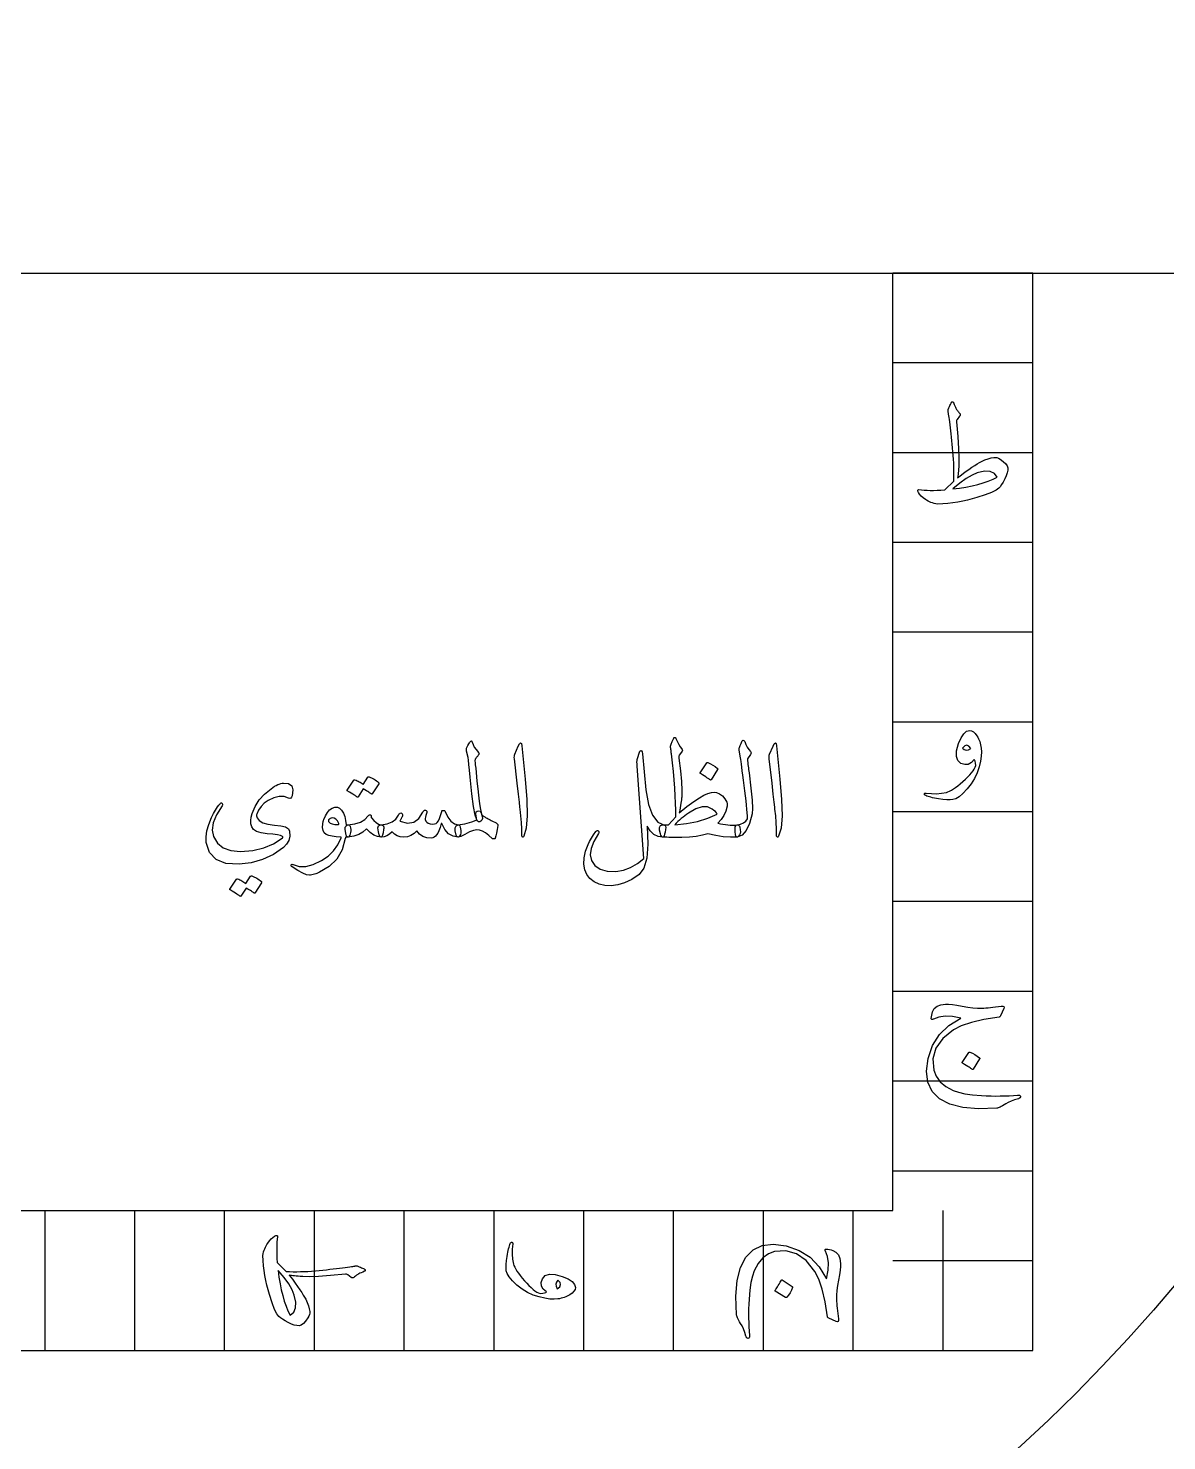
# Model space of a CAD drawing. Header units: millimetres. Extents: x -45 to 45, y -45 to 73.
# Drawn here: x 1.4 to 23.22, y -22.38 to 4.7 of the extents above; entities that cross this region are included whole.
import ezdxf

# ---------------------------------------------------------------- set-up
doc = ezdxf.new("R2010")
doc.units = ezdxf.units.MM
for name, color, linetype in [('CUT_OUTER', 1, 'Continuous'), ('ENGRAVE', 7, 'Continuous'), ('TEXT', 5, 'Continuous')]:
    doc.layers.add(name, color=color, linetype=linetype)

msp = doc.modelspace()

# ---------------------------------------------------------------- linework, layer by layer
at = {"layer": 'CUT_OUTER'}
msp.add_arc((0, -0.0002), 44.9998, 179.74001, 0.25885, dxfattribs=at)
at = {"layer": 'ENGRAVE'}
for points in [[(-30.375, 0), (30.375, 0)], [(-20.655, 0), (-20.655, -20.655), (20.655, -20.655), (20.655, 0)], [(-17.9699, 0), (-17.9699, -17.9699), (17.9699, -17.9699), (17.9699, 0)], [(20.655, 0), (17.9699, 0)], [(20.655, -1.7213), (17.9699, -1.7213)], [(20.655, -3.4425), (17.9699, -3.4425)], [(20.655, -5.1638), (17.9699, -5.1638)], [(20.655, -6.885), (17.9699, -6.885)], [(20.655, -8.6062), (17.9699, -8.6062)], [(20.655, -10.3275), (17.9699, -10.3275)], [(20.655, -12.0488), (17.9699, -12.0488)], [(20.655, -13.77), (17.9699, -13.77)], [(20.655, -15.4913), (17.9699, -15.4913)], [(20.655, -17.2125), (17.9699, -17.2125)], [(1.7213, -20.655), (1.7213, -17.9699)], [(3.4425, -20.655), (3.4425, -17.9699)], [(5.1638, -20.655), (5.1638, -17.9699)], [(6.885, -20.655), (6.885, -17.9699)], [(8.6062, -20.655), (8.6062, -17.9699)], [(10.3275, -20.655), (10.3275, -17.9699)], [(12.0488, -20.655), (12.0488, -17.9699)], [(13.77, -20.655), (13.77, -17.9699)], [(15.4913, -20.655), (15.4913, -17.9699)], [(17.2125, -20.655), (17.2125, -17.9699)], [(18.9337, -20.655), (18.9337, -17.9699)], [(20.655, -18.9337), (17.9699, -18.9337)]]:
    msp.add_lwpolyline(points, dxfattribs=at)
for radius in [44.1, 44.1, 42.9188, 40.725, 40.725, 38.9925, 35.775, 35.775, 33.885, 30.375, 30.375]:
    msp.add_circle((0, 0), radius, dxfattribs=at)
at = {"layer": 'TEXT'}
for points in [[(19.0344, -2.612), (19.0467, -2.5837), (19.0578, -2.5587), (19.0675, -2.537), (19.076, -2.5184), (19.0829, -2.5033), (19.0883, -2.4918), (19.092, -2.4839), (19.0941, -2.4795), (19.0985, -2.4738), (19.1039, -2.4697), (19.1102, -2.4673), (19.1175, -2.4665), (19.1235, -2.4674), (19.1286, -2.4704), (19.1326, -2.4752), (19.1357, -2.4821), (19.1494, -2.5152), (19.1617, -2.5444), (19.1728, -2.5698), (19.1825, -2.5912), (19.1881, -2.6006), (19.1945, -2.6107), (19.2017, -2.6214), (19.2098, -2.6328), (19.2188, -2.6448), (19.2289, -2.6575), (19.2402, -2.6708), (19.2527, -2.6848), (19.2605, -2.6989), (19.2631, -2.7127), (19.2605, -2.7262), (19.2527, -2.7393), (19.2033, -2.8043), (19.1966, -2.8148), (19.1922, -2.8257), (19.1901, -2.8369), (19.1903, -2.8485), (19.2156, -3.1345), (19.2319, -3.3662), (19.239, -3.5437), (19.2371, -3.667), (19.2344, -3.713), (19.2315, -3.755), (19.2285, -3.7929), (19.2254, -3.8268), (19.222, -3.8568), (19.2186, -3.883), (19.2149, -3.9055), (19.2111, -3.9243), (19.2888, -3.8648), (19.3608, -3.8112), (19.4272, -3.7635), (19.4878, -3.7216), (19.5426, -3.6853), (19.5914, -3.6547), (19.6342, -3.6295), (19.671, -3.6098), (19.7365, -3.5806), (19.7977, -3.5579), (19.8547, -3.5416), (19.9075, -3.5319), (19.9354, -3.5311), (19.9647, -3.5364), (19.9952, -3.548), (20.027, -3.5657), (20.09, -3.6103), (20.1362, -3.6534), (20.1654, -3.6948), (20.1777, -3.7346), (20.1769, -3.7789), (20.1667, -3.8288), (20.147, -3.8841), (20.118, -3.945), (20.0855, -4.005), (20.0556, -4.0548), (20.0283, -4.0946), (20.0036, -4.1243), (19.953, -4.1619), (19.8659, -4.2042), (19.7425, -4.2515), (19.5827, -4.3036), (19.4936, -4.3295), (19.403, -4.3524), (19.311, -4.3723), (19.2176, -4.3894), (19.123, -4.4037), (19.0276, -4.4154), (18.9313, -4.4245), (18.8343, -4.431), (18.7988, -4.4238), (18.7651, -4.4154), (18.7332, -4.4056), (18.7031, -4.3946), (18.6744, -4.3822), (18.6469, -4.3686), (18.6205, -4.3537), (18.5952, -4.3374), (18.5509, -4.3049), (18.514, -4.2725), (18.4846, -4.24), (18.4627, -4.2075), (18.4507, -4.1805), (18.4484, -4.162), (18.4559, -4.1519), (18.4731, -4.1503), (18.5217, -4.1561), (18.5741, -4.1604), (18.6302, -4.1632), (18.6901, -4.1646), (18.7537, -4.1645), (18.821, -4.163), (18.892, -4.16), (18.9668, -4.1555), (19.1383, -3.9866), (19.1415, -3.9187), (19.1432, -3.8502), (19.1434, -3.781), (19.1422, -3.7112), (19.1397, -3.6405), (19.136, -3.5689), (19.1313, -3.4963), (19.1253, -3.4227), (19.1187, -3.3499), (19.1117, -3.2795), (19.1044, -3.2115), (19.0967, -3.146), (19.0891, -3.0827), (19.0818, -3.0216), (19.0748, -2.9625), (19.0682, -2.9056), (19.0619, -2.8529), (19.0561, -2.8066), (19.0509, -2.7665), (19.0461, -2.7328), (19.0418, -2.7053), (19.038, -2.6838), (19.0346, -2.6683), (19.0318, -2.6588), (19.03, -2.648), (19.0298, -2.6367), (19.0313, -2.6247), (19.0344, -2.612)], [(19.5905, -3.8281), (19.4899, -3.8698), (19.378, -3.9353), (19.2548, -4.0245), (19.1201, -4.1373), (19.2506, -4.1212), (19.3745, -4.1013), (19.4916, -4.0776), (19.6022, -4.0503), (19.7059, -4.0195), (19.8026, -3.9856), (19.8923, -3.9487), (19.9751, -3.9087), (19.9189, -3.8393), (19.836, -3.8028), (19.7266, -3.799), (19.5905, -3.8281)], [(14.4254, -10.7485), (14.3211, -10.777), (14.2032, -10.7978), (14.0717, -10.8108), (13.9265, -10.816), (13.8536, -10.817), (13.7884, -10.8173), (13.7308, -10.817), (13.6809, -10.816), (13.6386, -10.8147), (13.6039, -10.8134), (13.5769, -10.8121), (13.5575, -10.8108), (13.5472, -10.8051), (13.5373, -10.7933), (13.5278, -10.7753), (13.5185, -10.7511), (13.5005, -10.6778), (13.501, -10.6244), (13.52, -10.5908), (13.5575, -10.577), (13.6692, -10.5744), (13.8121, -10.421), (13.812, -10.2931), (13.8089, -10.1586), (13.8029, -10.0176), (13.7939, -9.8702), (13.7821, -9.7164), (13.7673, -9.5564), (13.7496, -9.3902), (13.729, -9.2179), (13.7265, -9.1932), (13.7241, -9.1712), (13.7219, -9.1517), (13.7199, -9.1348), (13.7179, -9.1205), (13.7157, -9.1088), (13.7133, -9.0997), (13.7108, -9.0932), (13.7108, -9.0685), (13.7212, -9.0308), (13.742, -8.9802), (13.7732, -8.9165), (13.7774, -8.9097), (13.7822, -8.9048), (13.7878, -8.9019), (13.7939, -8.9009), (13.8001, -8.902), (13.8056, -8.9055), (13.8105, -8.9111), (13.8147, -8.9191), (13.842, -8.9839), (13.8693, -9.038), (13.8966, -9.0813), (13.9239, -9.114), (13.9356, -9.1289), (13.9395, -9.1452), (13.9356, -9.1627), (13.9239, -9.1815), (13.8797, -9.2387), (13.8743, -9.2481), (13.8712, -9.2608), (13.8704, -9.2767), (13.8719, -9.2959), (13.9006, -9.5414), (13.9193, -9.748), (13.9279, -9.9156), (13.9265, -10.0443), (13.9245, -10.0672), (13.9213, -10.0946), (13.9167, -10.1264), (13.9109, -10.1625), (13.9039, -10.2029), (13.8959, -10.2473), (13.887, -10.2957), (13.8771, -10.3483), (14.0267, -10.2266), (14.1558, -10.1294), (14.2644, -10.0564), (14.3526, -10.0079), (14.4291, -9.9765), (14.4949, -9.9579), (14.55, -9.9518), (14.5943, -9.9585), (14.6523, -9.9827), (14.7041, -10.0215), (14.7497, -10.075), (14.7892, -10.143), (14.7944, -10.1565), (14.797, -10.1735), (14.797, -10.1942), (14.7944, -10.2184), (14.7697, -10.3137), (14.732, -10.3996), (14.6813, -10.4761), (14.6177, -10.5432), (14.6667, -10.5551), (14.7151, -10.5649), (14.7629, -10.5727), (14.81, -10.5783), (14.8564, -10.5816), (14.9022, -10.5825), (14.9474, -10.5809), (14.9919, -10.577), (15.0084, -10.5779), (15.0217, -10.5861), (15.0318, -10.6013), (15.0386, -10.6237), (15.0472, -10.6707), (15.0497, -10.7101), (15.0459, -10.7421), (15.036, -10.7667), (15.0226, -10.786), (15.0107, -10.7998), (15.0005, -10.8081), (14.9919, -10.8108), (14.861, -10.8147), (14.7229, -10.8056), (14.5777, -10.7835), (14.4254, -10.7485)], [(19.2319, -9.0178), (19.2793, -8.9077), (19.3306, -8.8294), (19.3858, -8.783), (19.445, -8.7684), (19.482, -8.7749), (19.5177, -8.7944), (19.5521, -8.8268), (19.5853, -8.8723), (19.6012, -8.8986), (19.6152, -8.9256), (19.6272, -8.9532), (19.6372, -8.9815), (19.6458, -9.0105), (19.6535, -9.0406), (19.6601, -9.0716), (19.6658, -9.1036), (19.6712, -9.1749), (19.6665, -9.2589), (19.6517, -9.3555), (19.6268, -9.4648), (19.5901, -9.578), (19.5398, -9.6863), (19.4758, -9.7898), (19.3982, -9.8883), (19.3168, -9.9743), (19.2442, -10.0371), (19.1804, -10.0769), (19.1253, -10.0936), (19.0691, -10.0966), (19.0045, -10.0949), (18.9314, -10.0888), (18.8499, -10.078), (18.8086, -10.0713), (18.7703, -10.0641), (18.7351, -10.0564), (18.7031, -10.0482), (18.6739, -10.0398), (18.6475, -10.0316), (18.6239, -10.0236), (18.603, -10.0157), (18.5907, -10.0089), (18.5822, -10.0014), (18.5777, -9.9933), (18.577, -9.9845), (18.5811, -9.9757), (18.5881, -9.9702), (18.598, -9.9679), (18.6108, -9.9689), (18.711, -9.9786), (18.809, -9.9793), (18.9046, -9.9709), (18.998, -9.9533), (19.0268, -9.9444), (19.0587, -9.9306), (19.0937, -9.9119), (19.1318, -9.8883), (19.173, -9.8599), (19.2173, -9.8266), (19.2646, -9.7885), (19.315, -9.7454), (19.3644, -9.7009), (19.4086, -9.6584), (19.4475, -9.6178), (19.4813, -9.5791), (19.5098, -9.5423), (19.5327, -9.507), (19.55, -9.4734), (19.5619, -9.4414), (19.5551, -9.393), (19.5476, -9.3569), (19.5395, -9.3332), (19.5307, -9.3219), (19.4779, -9.3841), (19.4183, -9.4174), (19.3519, -9.4217), (19.2786, -9.3972), (19.2182, -9.3443), (19.1903, -9.2634), (19.1948, -9.1546), (19.2319, -9.0178)], [(9.9845, -9.5739), (10.0009, -9.7376), (10.0163, -9.8832), (10.0308, -10.0105), (10.0443, -10.1196), (10.0568, -10.2104), (10.0683, -10.2827), (10.0789, -10.3364), (10.0884, -10.3717), (10.1024, -10.4171), (10.1053, -10.4548), (10.0972, -10.4847), (10.078, -10.5068), (10.0545, -10.519), (10.0332, -10.5191), (10.0142, -10.5073), (9.9975, -10.4834), (9.9681, -10.3923), (9.9371, -10.2255), (9.9044, -9.983), (9.8702, -9.6649), (9.858, -9.528), (9.8474, -9.4187), (9.8385, -9.337), (9.8312, -9.2829), (9.8026, -9.1634), (9.7989, -9.1422), (9.798, -9.1231), (9.8002, -9.1059), (9.8052, -9.0906), (9.8274, -9.0532), (9.8448, -9.0243), (9.8573, -9.0039), (9.865, -8.9919), (9.8806, -8.9742), (9.8935, -8.9678), (9.9039, -8.9729), (9.9117, -8.9893), (9.9259, -9.0357), (9.9501, -9.0841), (9.9843, -9.1344), (10.0287, -9.1867), (10.0368, -9.1971), (10.0404, -9.2075), (10.0394, -9.2179), (10.0339, -9.2283), (10.025, -9.2409), (10.0167, -9.2527), (10.0088, -9.2636), (10.0014, -9.2738), (9.9945, -9.2831), (9.9881, -9.2917), (9.9821, -9.2994), (9.9767, -9.3063), (9.9689, -9.318), (9.9637, -9.3297), (9.9611, -9.3414), (9.9611, -9.3531), (9.9645, -9.3785), (9.9696, -9.4239), (9.9762, -9.489), (9.9845, -9.5739)], [(10.7926, -9.0698), (10.8175, -9.0217), (10.8375, -9.0048), (10.8526, -9.0191), (10.8628, -9.0646), (10.9226, -9.7013), (10.9581, -10.092), (10.9661, -10.4042), (10.9464, -10.6377), (10.8992, -10.7926), (10.8906, -10.8053), (10.8829, -10.8121), (10.8763, -10.8131), (10.8706, -10.8082), (10.866, -10.8006), (10.8628, -10.7907), (10.8608, -10.7785), (10.8602, -10.7641), (10.8602, -10.6515), (10.855, -10.5321), (10.8446, -10.4059), (10.829, -10.2729), (10.8256, -10.2382), (10.8154, -10.1443), (10.7983, -9.9913), (10.7744, -9.7792), (10.7173, -9.3089), (10.716, -9.2839), (10.7173, -9.2608), (10.7212, -9.2397), (10.7277, -9.2205)], [(13.2405, -9.9065), (13.2867, -10.1859), (13.3632, -10.3925), (13.4699, -10.5263), (13.6068, -10.5874), (13.6156, -10.6003), (13.6185, -10.6263), (13.6156, -10.6653), (13.6068, -10.7173), (13.5981, -10.7582), (13.5874, -10.7874), (13.5747, -10.805), (13.5601, -10.8108), (13.4714, -10.7978), (13.3925, -10.7589), (13.3233, -10.6939), (13.2638, -10.6029), (13.2776, -10.9472), (13.2567, -11.2162), (13.201, -11.4098), (13.1105, -11.528), (12.967, -11.6214), (12.8299, -11.6885), (12.6993, -11.7292), (12.5752, -11.7437), (12.4513, -11.737), (12.342, -11.7119), (12.2473, -11.6682), (12.1673, -11.606), (12.1057, -11.5277), (12.0666, -11.4358), (12.0498, -11.3302), (12.0555, -11.211), (12.067, -11.1473), (12.0831, -11.0837), (12.104, -11.02), (12.1296, -10.9563), (12.16, -10.8927), (12.1955, -10.829), (12.236, -10.7654), (12.2816, -10.7017), (12.2884, -10.6949), (12.2959, -10.69), (12.304, -10.6871), (12.3128, -10.6861), (12.3201, -10.6871), (12.3264, -10.69), (12.3318, -10.6949), (12.3362, -10.7017), (12.3386, -10.71), (12.3381, -10.7192), (12.3347, -10.7295), (12.3284, -10.7407), (12.2392, -10.8948), (12.1874, -11.0324), (12.1729, -11.1533), (12.1958, -11.2578), (12.2629, -11.3586), (12.3628, -11.4273), (12.4955, -11.4639), (12.661, -11.4683), (12.8075, -11.4449), (12.9455, -11.3955), (13.0751, -11.3201), (13.1963, -11.2188), (13.0716, -9.4518), (13.0688, -9.4096), (13.0683, -9.3738), (13.0701, -9.3446), (13.0741, -9.3219), (13.1235, -9.166), (13.1424, -9.1526), (13.1573, -9.1569), (13.1683, -9.1786), (13.1755, -9.2179)], [(15.0308, -9.0958), (15.0484, -9.0534), (15.062, -9.0198), (15.0718, -8.9949), (15.0776, -8.9789), (15.0822, -8.9686), (15.088, -8.9613), (15.0952, -8.9569), (15.1036, -8.9555), (15.1132, -8.9571), (15.1211, -8.962), (15.1275, -8.9701), (15.1322, -8.9815), (15.1538, -9.0372), (15.1796, -9.0874), (15.2097, -9.132), (15.2439, -9.1712), (15.2535, -9.1837), (15.2563, -9.1978), (15.2522, -9.2135), (15.2413, -9.2309), (15.1842, -9.3115), (15.1881, -9.3475), (15.192, -9.3829), (15.1959, -9.4177), (15.1997, -9.4518), (15.2036, -9.4853), (15.2075, -9.5181), (15.2114, -9.5502), (15.2153, -9.5817), (15.2512, -9.8734), (15.2732, -10.1014), (15.2811, -10.2658), (15.2751, -10.3665), (15.2261, -10.5492), (15.1621, -10.6841), (15.0831, -10.7714), (14.9893, -10.8108), (14.9867, -10.8108), (14.9841, -10.8108), (14.9815, -10.8108), (14.9789, -10.8108), (14.9634, -10.7962), (14.9535, -10.7628), (14.9492, -10.7105), (14.9503, -10.6393), (14.9527, -10.613), (14.96, -10.5938), (14.9722, -10.5818), (14.9893, -10.577), (15.0552, -10.5638), (15.1101, -10.5399), (15.1539, -10.5053), (15.1868, -10.46), (15.1846, -10.4056), (15.1806, -10.3437), (15.1748, -10.2744), (15.1673, -10.1976), (15.1581, -10.1136), (15.1475, -10.0228), (15.1354, -9.9252), (15.1218, -9.8208), (15.1093, -9.7181), (15.0978, -9.6259), (15.0872, -9.544), (15.0776, -9.4726), (15.0693, -9.4115), (15.0627, -9.3608), (15.0576, -9.3206), (15.0542, -9.2907), (15.0282, -9.1426), (15.0274, -9.128), (15.0276, -9.1153), (15.0287, -9.1046), (15.0308, -9.0958)], [(15.6753, -9.0698), (15.7001, -9.0217), (15.7201, -9.0048), (15.7352, -9.0191), (15.7454, -9.0646), (15.8052, -9.7013), (15.8408, -10.092), (15.8487, -10.4042), (15.8291, -10.6377), (15.7818, -10.7926), (15.7732, -10.8053), (15.7656, -10.8121), (15.7589, -10.8131), (15.7532, -10.8082), (15.7487, -10.8006), (15.7454, -10.7907), (15.7435, -10.7785), (15.7428, -10.7641), (15.7428, -10.6515), (15.7376, -10.5321), (15.7273, -10.4059), (15.7117, -10.2729), (15.7082, -10.2382), (15.698, -10.1443), (15.681, -9.9913), (15.6571, -9.7792), (15.5999, -9.3089), (15.5986, -9.2839), (15.5999, -9.2608), (15.6038, -9.2397), (15.6103, -9.2205)], [(19.4683, -9.114), (19.43, -9.0675), (19.3904, -9.0503), (19.3495, -9.0623), (19.3072, -9.1036), (19.3417, -9.1315), (19.38, -9.1426), (19.4222, -9.1367), (19.4683, -9.114)], [(14.4046, -9.3894), (14.4078, -9.3862), (14.4124, -9.3842), (14.4182, -9.3836), (14.4254, -9.3842), (14.4759, -9.4047), (14.5235, -9.4297), (14.5681, -9.4593), (14.6099, -9.4934), (14.6139, -9.4986), (14.6157, -9.5038), (14.6152, -9.509), (14.6125, -9.5142), (14.4903, -9.7116), (14.4858, -9.7164), (14.48, -9.7175), (14.4728, -9.7151), (14.4644, -9.709), (14.4571, -9.7039), (14.4455, -9.6961), (14.4298, -9.6857), (14.4098, -9.6727), (14.3853, -9.6571), (14.3559, -9.6389), (14.3216, -9.6181), (14.2825, -9.5947), (14.2773, -9.5908), (14.2747, -9.5869), (14.2747, -9.583), (14.2773, -9.5791)], [(7.9109, -9.6623), (7.9141, -9.659), (7.9187, -9.6571), (7.9245, -9.6564), (7.9317, -9.6571), (7.9572, -9.6667), (7.982, -9.6772), (8.006, -9.6887), (8.0291, -9.7013), (8.0516, -9.7149), (8.0736, -9.7298), (8.0951, -9.7461), (8.1161, -9.7636), (8.1202, -9.769), (8.122, -9.7747), (8.1215, -9.7807), (8.1187, -9.787), (7.994, -9.9845), (7.9906, -9.9871), (7.9856, -9.9871), (7.9789, -9.9845), (7.9706, -9.9793), (7.9649, -9.9745), (7.9557, -9.9679), (7.9429, -9.9596), (7.9265, -9.9494), (7.9063, -9.9373), (7.8823, -9.9231), (7.8543, -9.9068), (7.8225, -9.8883), (7.7238, -10.0417), (7.7192, -10.0464), (7.7134, -10.0475), (7.7062, -10.0451), (7.6978, -10.0391), (7.6905, -10.0339), (7.6789, -10.0261), (7.6632, -10.0157), (7.6432, -10.0027), (7.6187, -9.9871), (7.5893, -9.9689), (7.555, -9.9481), (7.5159, -9.9247), (7.5118, -9.9208), (7.51, -9.9169), (7.5105, -9.913), (7.5133, -9.9091), (7.6406, -9.7194), (7.6439, -9.7162), (7.6484, -9.7142), (7.6543, -9.7136), (7.6614, -9.7142), (7.6832, -9.7213), (7.7043, -9.7295), (7.7247, -9.7389), (7.7446, -9.7493), (7.7637, -9.7608), (7.7822, -9.773), (7.8001, -9.7861), (7.8173, -9.8)], [(6.3907, -10.0624), (6.3066, -10.0344), (6.2127, -10.0332), (6.1091, -10.059), (5.9957, -10.1118), (5.9238, -10.1622), (5.8639, -10.2223), (5.816, -10.2921), (5.7801, -10.3717), (5.7765, -10.3876), (5.7762, -10.4042), (5.7791, -10.4214), (5.7853, -10.4392), (5.8265, -10.4948), (5.8957, -10.5367), (5.9928, -10.5649), (6.1179, -10.5796), (6.2413, -10.5927), (6.331, -10.6166), (6.3868, -10.6512), (6.4089, -10.6965), (6.4113, -10.7913), (6.3927, -10.8758), (6.3529, -10.9498), (6.292, -11.0135), (6.0986, -11.1456), (5.8925, -11.2428), (5.6737, -11.3054), (5.4423, -11.3331), (5.1896, -11.3156), (5.0005, -11.2396), (4.8751, -11.1051), (4.8134, -10.9122), (4.8098, -10.8063), (4.8251, -10.6913), (4.8592, -10.5672), (4.9122, -10.434), (4.9306, -10.397), (4.9495, -10.3613), (4.9689, -10.3269), (4.9888, -10.2937), (5.0094, -10.2617), (5.0307, -10.2307), (5.0529, -10.2007), (5.0759, -10.1716), (5.0882, -10.1596), (5.0993, -10.1547), (5.109, -10.157), (5.1174, -10.1664), (5.1222, -10.1781), (5.1233, -10.1898), (5.1209, -10.2015), (5.1148, -10.2132), (5.008, -10.3853), (4.9446, -10.5406), (4.9248, -10.679), (4.9485, -10.8004), (5.0249, -10.9284), (5.1369, -11.0187), (5.2847, -11.0713), (5.4682, -11.0863), (5.7034, -11.0676), (5.9152, -11.0194), (6.1036, -10.9416), (6.2686, -10.8342), (6.2785, -10.8251), (6.2822, -10.816), (6.2798, -10.8069), (6.2712, -10.7978), (6.2363, -10.7809), (6.1757, -10.7667), (6.0895, -10.755), (5.9776, -10.7459), (5.8637, -10.7319), (5.7768, -10.7056), (5.7169, -10.6669), (5.6839, -10.6159), (5.6687, -10.556), (5.6644, -10.4932), (5.6713, -10.4274), (5.6891, -10.3587), (5.7471, -10.2237), (5.8275, -10.0995), (5.9303, -9.986), (6.0555, -9.8832), (6.0888, -9.8588), (6.1211, -9.8377), (6.1525, -9.8198), (6.1828, -9.8052), (6.2121, -9.7937), (6.24, -9.7851), (6.2666, -9.7794), (6.292, -9.7766), (6.391, -9.7859), (6.4518, -9.8292), (6.4742, -9.9067), (6.4583, -10.0183), (6.4463, -10.0483), (6.431, -10.0657), (6.4125, -10.0704), (6.3907, -10.0624)], [(7.4769, -10.8394), (7.416, -11.0533), (7.3139, -11.2324), (7.1704, -11.3768), (6.9858, -11.4864), (6.96, -11.4976), (6.9345, -11.5076), (6.9093, -11.5164), (6.8844, -11.5241), (6.8601, -11.5305), (6.8364, -11.5355), (6.8133, -11.539), (6.7909, -11.541), (6.735, -11.5331), (6.661, -11.504), (6.5687, -11.4538), (6.4583, -11.3825), (6.4464, -11.3723), (6.4394, -11.3624), (6.4373, -11.3528), (6.4401, -11.3435), (6.4463, -11.3364), (6.4544, -11.3331), (6.4645, -11.3338), (6.4765, -11.3383), (6.5913, -11.3755), (6.7201, -11.3754), (6.8628, -11.3378), (7.0196, -11.263), (7.1475, -11.1761), (7.2534, -11.0739), (7.3372, -10.9565), (7.399, -10.8238), (7.3985, -10.8191), (7.397, -10.8154), (7.3946, -10.8126), (7.3912, -10.8108), (7.3017, -10.8056), (7.2255, -10.7952), (7.1627, -10.7796), (7.1131, -10.7589), (7.0748, -10.7267), (7.0508, -10.6822), (7.041, -10.6254), (7.0456, -10.5562), (7.047, -10.547), (7.0488, -10.5377), (7.0509, -10.5282), (7.0533, -10.5185), (7.0561, -10.5085), (7.0592, -10.498), (7.0626, -10.4871), (7.0663, -10.4756), (7.0969, -10.4014), (7.1339, -10.3398), (7.1774, -10.291), (7.2275, -10.2547), (7.2786, -10.2349), (7.3255, -10.2353), (7.3683, -10.2557), (7.4067, -10.2963), (7.4404, -10.3528), (7.4659, -10.4184), (7.4832, -10.4932), (7.4925, -10.577), (7.4976, -10.5769), (7.5026, -10.5766), (7.5074, -10.5762), (7.512, -10.5757), (7.5166, -10.5751), (7.5214, -10.5747), (7.5264, -10.5744), (7.5315, -10.5744), (7.549, -10.5781), (7.5627, -10.5893), (7.5724, -10.608), (7.5783, -10.6341), (7.5807, -10.6629), (7.5802, -10.6919), (7.5768, -10.7213), (7.5705, -10.7511), (7.5622, -10.7772), (7.5529, -10.7959), (7.5427, -10.8071), (7.5315, -10.8108), (7.4821, -10.8108), (7.4818, -10.8155), (7.4808, -10.8219), (7.4792, -10.8298), (7.4769, -10.8394)], [(14.5111, -10.2729), (14.4213, -10.232), (14.3156, -10.2314), (14.194, -10.271), (14.0564, -10.3509), (14.0204, -10.3761), (13.9853, -10.4022), (13.9509, -10.4293), (13.9174, -10.4574), (13.8846, -10.4862), (13.8527, -10.5152), (13.8216, -10.5446), (13.7913, -10.5744), (14.0168, -10.5519), (14.2279, -10.5107), (14.4247, -10.4506), (14.6073, -10.3717), (14.5915, -10.348), (14.5703, -10.3236), (14.5435, -10.2986), (14.5111, -10.2729)], [(7.3522, -10.5484), (7.3249, -10.5008), (7.295, -10.4672), (7.2625, -10.4475), (7.2275, -10.4418), (7.2065, -10.4474), (7.1878, -10.4561), (7.1714, -10.4681), (7.1573, -10.4834), (7.1527, -10.4915), (7.1521, -10.5003), (7.1553, -10.5097), (7.1625, -10.5198), (7.1893, -10.5433), (7.2281, -10.5594), (7.2789, -10.568), (7.3418, -10.5692), (7.3483, -10.5679), (7.3522, -10.564), (7.3535, -10.5575), (7.3522, -10.5484)], [(8.1629, -10.577), (8.1835, -10.5836), (8.1987, -10.5906), (8.2082, -10.5979), (8.2123, -10.6055), (8.2142, -10.6172), (8.2149, -10.6315), (8.2142, -10.6484), (8.2123, -10.6679), (8.2024, -10.7304), (8.1909, -10.7751), (8.1777, -10.8019), (8.1629, -10.8108), (8.0928, -10.8009), (8.0226, -10.7712), (7.9524, -10.7217), (7.8823, -10.6523), (7.8154, -10.7158), (7.7342, -10.7634), (7.6387, -10.7951), (7.5289, -10.8108), (7.517, -10.8084), (7.5074, -10.8011), (7.5001, -10.7889), (7.4951, -10.7718), (7.4743, -10.6627), (7.472, -10.6505), (7.473, -10.6374), (7.4772, -10.6232), (7.4847, -10.6081), (7.4933, -10.5964), (7.5035, -10.5874), (7.5154, -10.5809), (7.5289, -10.577), (7.6601, -10.5575), (7.7679, -10.5224), (7.8524, -10.4717), (7.9135, -10.4055), (7.9206, -10.3964), (7.9291, -10.3899), (7.9388, -10.386), (7.9498, -10.3847), (7.9601, -10.3861), (7.9674, -10.3905), (7.9718, -10.3978), (7.9732, -10.4081), (7.9736, -10.4178), (7.9745, -10.4262), (7.9762, -10.4334), (7.9784, -10.4392), (8.0221, -10.4917), (8.0674, -10.5321), (8.1144, -10.5606), (8.1629, -10.577)], [(8.4955, -10.3899), (8.5037, -10.3757), (8.5124, -10.3645), (8.5218, -10.3562), (8.5319, -10.3509), (8.542, -10.3488), (8.5514, -10.3502), (8.5602, -10.3553), (8.5683, -10.3639), (8.574, -10.3754), (8.5754, -10.3892), (8.5727, -10.4053), (8.5657, -10.4236), (8.5606, -10.4329), (8.5556, -10.4425), (8.5508, -10.4524), (8.5462, -10.4626), (8.5414, -10.473), (8.5361, -10.4834), (8.5304, -10.4938), (8.5241, -10.5042), (8.6695, -10.5414), (8.7911, -10.5256), (8.889, -10.4569), (8.9633, -10.3353), (8.9712, -10.3212), (8.9795, -10.31), (8.9881, -10.3017), (8.9971, -10.2963), (9.0071, -10.294), (9.0165, -10.295), (9.0253, -10.2992), (9.0334, -10.3067), (9.0394, -10.3168), (9.0419, -10.3288), (9.0407, -10.3428), (9.036, -10.3587), (9.0227, -10.3972), (9.0139, -10.4295), (9.0097, -10.4556), (9.01, -10.4756), (9.019, -10.504), (9.038, -10.5269), (9.067, -10.5443), (9.1062, -10.5562), (9.1487, -10.5614), (9.1854, -10.5588), (9.2163, -10.5484), (9.2413, -10.5302), (9.2631, -10.5005), (9.2842, -10.4555), (9.3047, -10.3952), (9.3245, -10.3197), (9.3274, -10.3106), (9.3336, -10.3041), (9.343, -10.3002), (9.3556, -10.2989), (9.3686, -10.3002), (9.379, -10.3041), (9.3868, -10.3106), (9.392, -10.3197), (9.4427, -10.4264), (9.5012, -10.5048), (9.5674, -10.555), (9.6415, -10.577), (9.6569, -10.5835), (9.6694, -10.5977), (9.679, -10.6198), (9.6857, -10.6497), (9.6904, -10.682), (9.6915, -10.7114), (9.6891, -10.7379), (9.6831, -10.7615), (9.6746, -10.7831), (9.6649, -10.7985), (9.6538, -10.8077), (9.6415, -10.8108), (9.5421, -10.7947), (9.457, -10.7465), (9.3862, -10.6661), (9.3297, -10.5536), (9.3269, -10.5477), (9.3238, -10.5458), (9.3204, -10.5477), (9.3167, -10.5536), (9.2926, -10.6275), (9.2699, -10.688), (9.2485, -10.7353), (9.2283, -10.7693), (9.2064, -10.7934), (9.1822, -10.8115), (9.1557, -10.8233), (9.127, -10.829), (9.0404, -10.8233), (8.9652, -10.7985), (8.9014, -10.7545), (8.8489, -10.6913), (8.7953, -10.7436), (8.7359, -10.7809), (8.6706, -10.8034), (8.5995, -10.8108), (8.5311, -10.8045), (8.4715, -10.7855), (8.4207, -10.7538), (8.3786, -10.7095), (8.3271, -10.7538), (8.274, -10.7855), (8.2193, -10.8045), (8.1629, -10.8108), (8.1407, -10.7999), (8.1233, -10.7673), (8.1108, -10.7129), (8.1032, -10.6367), (8.1059, -10.6135), (8.1168, -10.5958), (8.1358, -10.5836), (8.1629, -10.577), (8.2802, -10.5584), (8.3747, -10.5211), (8.4465, -10.4649), (8.4955, -10.3899)], [(10.0053, -10.3119), (10.0358, -10.3093), (10.0599, -10.3171), (10.0774, -10.3353), (10.0884, -10.3639), (10.0935, -10.378), (10.1034, -10.3918), (10.1182, -10.4053), (10.1378, -10.4184), (10.1502, -10.4254), (10.1638, -10.4331), (10.1787, -10.4416), (10.195, -10.4509), (10.2125, -10.4608), (10.2314, -10.4707), (10.2515, -10.4809), (10.2729, -10.4912), (10.3129, -10.5105), (10.3444, -10.5269), (10.3675, -10.5404), (10.3821, -10.551), (10.392, -10.5602), (10.3983, -10.5698), (10.4011, -10.5797), (10.4003, -10.59), (10.3894, -10.6676), (10.3775, -10.7342), (10.3647, -10.7897), (10.3509, -10.8342), (10.3473, -10.8399), (10.3418, -10.844), (10.3343, -10.8464), (10.3249, -10.8472), (10.313, -10.8467), (10.3035, -10.8453), (10.2962, -10.8428), (10.2911, -10.8394), (10.2255, -10.7785), (10.1638, -10.7309), (10.106, -10.6967), (10.0521, -10.6757), (9.9975, -10.6712), (9.9325, -10.6835), (9.8572, -10.7127), (9.7714, -10.7589), (9.73, -10.7816), (9.6941, -10.7978), (9.6637, -10.8076), (9.6389, -10.8108), (9.6269, -10.8087), (9.6168, -10.8024), (9.6087, -10.7918), (9.6025, -10.777), (9.5814, -10.6924), (9.5804, -10.6309), (9.5996, -10.5924), (9.6389, -10.577), (9.681, -10.5721), (9.724, -10.5653), (9.768, -10.5565), (9.813, -10.5458), (9.8588, -10.5329), (9.9052, -10.5178), (9.9523, -10.5005), (10.0001, -10.4808), (9.9848, -10.4108), (9.9806, -10.3593), (9.9874, -10.3264), (10.0053, -10.3119)], [(5.6631, -11.5618), (5.6664, -11.5586), (5.6709, -11.5566), (5.6768, -11.556), (5.6839, -11.5566), (5.7095, -11.5662), (5.7343, -11.5767), (5.7582, -11.5883), (5.7814, -11.6008), (5.8039, -11.6144), (5.8259, -11.6294), (5.8474, -11.6456), (5.8684, -11.6631), (5.8725, -11.6685), (5.8743, -11.6742), (5.8738, -11.6802), (5.871, -11.6865), (5.7463, -11.884), (5.7429, -11.8866), (5.7378, -11.8866), (5.7312, -11.884), (5.7229, -11.8788), (5.7172, -11.874), (5.708, -11.8675), (5.6951, -11.8591), (5.6787, -11.8489), (5.6586, -11.8368), (5.6346, -11.8226), (5.6066, -11.8063), (5.5748, -11.7879), (5.476, -11.9412), (5.4715, -11.9459), (5.4656, -11.947), (5.4585, -11.9446), (5.4501, -11.9386), (5.4427, -11.9334), (5.4312, -11.9256), (5.4155, -11.9152), (5.3955, -11.9022), (5.371, -11.8866), (5.3416, -11.8684), (5.3073, -11.8476), (5.2682, -11.8243), (5.2641, -11.8204), (5.2623, -11.8165), (5.2628, -11.8126), (5.2656, -11.8087), (5.3929, -11.619), (5.3961, -11.6157), (5.4007, -11.6138), (5.4065, -11.6131), (5.4137, -11.6138), (5.4354, -11.6208), (5.4566, -11.629), (5.477, -11.6384), (5.4968, -11.6489), (5.516, -11.6603), (5.5345, -11.6726), (5.5524, -11.6856), (5.5696, -11.6995)], [(20.0985, -14.0984), (20.0361, -14.2388), (20.0304, -14.248), (20.0238, -14.255), (20.0161, -14.2597), (20.0075, -14.2621), (19.7193, -14.3076), (19.4781, -14.3635), (19.284, -14.4297), (19.137, -14.5064), (18.9309, -14.6745), (18.7986, -14.8592), (18.7399, -15.0604), (18.755, -15.2782), (18.8008, -15.3961), (18.8785, -15.5003), (18.9879, -15.591), (19.1292, -15.668), (19.2285, -15.7024), (19.3521, -15.7303), (19.5, -15.7518), (19.6723, -15.7667), (19.7639, -15.7711), (19.8542, -15.7738), (19.9432, -15.775), (20.0309, -15.7745), (20.117, -15.7725), (20.2011, -15.7693), (20.2833, -15.7647), (20.3635, -15.7589), (20.3824, -15.7576), (20.3973, -15.7589), (20.4084, -15.7628), (20.4155, -15.7693), (20.4194, -15.7773), (20.4207, -15.7855), (20.4194, -15.7941), (20.4155, -15.8031), (20.4127, -15.8079), (20.4093, -15.8118), (20.4055, -15.815), (20.4012, -15.8174), (20.3966, -15.8194), (20.3918, -15.8216), (20.3868, -15.8239), (20.3817, -15.8265), (20.3069, -15.8503), (20.2408, -15.8752), (20.1834, -15.901), (20.1349, -15.9278), (20.1038, -15.9471), (20.0754, -15.9635), (20.0498, -15.977), (20.027, -15.9876), (20.0073, -15.9957), (19.991, -16.0019), (19.9781, -16.0061), (19.9686, -16.0084), (19.6132, -16.0215), (19.3111, -15.996), (19.0623, -15.9319), (18.8668, -15.8291), (18.7255, -15.6881), (18.642, -15.512), (18.6163, -15.3009), (18.6485, -15.0547), (18.7336, -14.8067), (18.8668, -14.5954), (19.048, -14.4208), (19.2773, -14.2829), (19.1149, -14.2519), (18.9733, -14.2446), (18.8525, -14.261), (18.7524, -14.3011), (18.7437, -14.3044), (18.7356, -14.3063), (18.7281, -14.307), (18.7213, -14.3063), (18.7156, -14.3042), (18.7115, -14.3005), (18.7091, -14.2951), (18.7083, -14.2881), (18.7118, -14.2558), (18.7174, -14.2238), (18.7248, -14.1921), (18.7343, -14.1608), (18.7674, -14.0999), (18.82, -14.0549), (18.8921, -14.0258), (18.9837, -14.0127), (19.0417, -14.0132), (19.1143, -14.0198), (19.2015, -14.0327), (19.3033, -14.0517), (19.4084, -14.0707), (19.5054, -14.0835), (19.5942, -14.0902), (19.6749, -14.0906), (19.7137, -14.0889), (19.7548, -14.0864), (19.7982, -14.0831), (19.8438, -14.0789), (19.8917, -14.0738), (19.9419, -14.0676), (19.9944, -14.0602), (20.0491, -14.0517), (20.0805, -14.0507), (20.0991, -14.0582), (20.1051, -14.0741), (20.0985, -14.0984)], [(19.4281, -14.9404), (19.4313, -14.9371), (19.4359, -14.9352), (19.4417, -14.9345), (19.4488, -14.9352), (19.4994, -14.9556), (19.5469, -14.9806), (19.5916, -15.0102), (19.6333, -15.0443), (19.6374, -15.0495), (19.6392, -15.0547), (19.6387, -15.0599), (19.6359, -15.0651), (19.5138, -15.2626), (19.5093, -15.2673), (19.5034, -15.2684), (19.4963, -15.266), (19.4878, -15.26), (19.4805, -15.2548), (19.469, -15.247), (19.4532, -15.2366), (19.4333, -15.2236), (19.4087, -15.208), (19.3793, -15.1898), (19.3451, -15.169), (19.3059, -15.1456), (19.3007, -15.1417), (19.2981, -15.1378), (19.2981, -15.134), (19.3007, -15.1301)], [(7.7155, -19.0344), (7.7438, -19.0467), (7.7688, -19.0578), (7.7905, -19.0675), (7.8091, -19.076), (7.8242, -19.0829), (7.8357, -19.0883), (7.8436, -19.092), (7.848, -19.0941), (7.8537, -19.0985), (7.8578, -19.1039), (7.8602, -19.1102), (7.861, -19.1175), (7.8601, -19.1235), (7.8571, -19.1286), (7.8523, -19.1326), (7.8454, -19.1357), (7.8123, -19.1494), (7.7831, -19.1617), (7.7577, -19.1728), (7.7363, -19.1825), (7.7269, -19.1881), (7.7168, -19.1945), (7.7061, -19.2017), (7.6947, -19.2098), (7.6827, -19.2188), (7.67, -19.2289), (7.6567, -19.2402), (7.6427, -19.2527), (7.6286, -19.2605), (7.6148, -19.2631), (7.6013, -19.2605), (7.5882, -19.2527), (7.5232, -19.2033), (7.5127, -19.1966), (7.5018, -19.1922), (7.4906, -19.1901), (7.479, -19.1903), (7.193, -19.2156), (6.9613, -19.2319), (6.7838, -19.239), (6.6605, -19.2371), (6.6145, -19.2344), (6.5725, -19.2315), (6.5346, -19.2285), (6.5007, -19.2254), (6.4707, -19.222), (6.4445, -19.2186), (6.422, -19.2149), (6.4032, -19.2111), (6.4627, -19.2888), (6.5163, -19.3608), (6.564, -19.4272), (6.6059, -19.4878), (6.6422, -19.5426), (6.6728, -19.5914), (6.698, -19.6342), (6.7177, -19.671), (6.7469, -19.7365), (6.7696, -19.7977), (6.7859, -19.8547), (6.7956, -19.9075), (6.7964, -19.9354), (6.7911, -19.9647), (6.7795, -19.9952), (6.7618, -20.027), (6.7172, -20.09), (6.6741, -20.1362), (6.6327, -20.1654), (6.5929, -20.1777), (6.5486, -20.1769), (6.4987, -20.1667), (6.4434, -20.147), (6.3825, -20.118), (6.3225, -20.0855), (6.2727, -20.0556), (6.2329, -20.0283), (6.2032, -20.0036), (6.1656, -19.953), (6.1233, -19.8659), (6.076, -19.7425), (6.0239, -19.5827), (5.998, -19.4936), (5.9751, -19.403), (5.9552, -19.311), (5.9381, -19.2176), (5.9238, -19.123), (5.9121, -19.0276), (5.903, -18.9313), (5.8965, -18.8343), (5.9037, -18.7988), (5.9121, -18.7651), (5.9219, -18.7332), (5.9329, -18.7031), (5.9453, -18.6744), (5.9589, -18.6469), (5.9738, -18.6205), (5.9901, -18.5952), (6.0226, -18.5509), (6.055, -18.514), (6.0875, -18.4846), (6.12, -18.4627), (6.147, -18.4507), (6.1655, -18.4484), (6.1756, -18.4559), (6.1772, -18.4731), (6.1714, -18.5217), (6.1671, -18.5741), (6.1643, -18.6302), (6.1629, -18.6901), (6.163, -18.7537), (6.1645, -18.821), (6.1675, -18.892), (6.172, -18.9668), (6.3409, -19.1383), (6.4088, -19.1415), (6.4773, -19.1432), (6.5465, -19.1434), (6.6163, -19.1422), (6.687, -19.1397), (6.7586, -19.136), (6.8312, -19.1313), (6.9048, -19.1253), (6.9776, -19.1187), (7.048, -19.1117), (7.116, -19.1044), (7.1815, -19.0967), (7.2448, -19.0891), (7.3059, -19.0818), (7.365, -19.0748), (7.4219, -19.0682), (7.4746, -19.0619), (7.5209, -19.0561), (7.561, -19.0509), (7.5947, -19.0461), (7.6222, -19.0418), (7.6437, -19.038), (7.6592, -19.0346), (7.6687, -19.0318), (7.6795, -19.03), (7.6908, -19.0298), (7.7028, -19.0313), (7.7155, -19.0344)], [(11.6372, -19.2319), (11.7473, -19.2793), (11.8256, -19.3306), (11.872, -19.3858), (11.8866, -19.445), (11.8801, -19.482), (11.8606, -19.5177), (11.8282, -19.5521), (11.7827, -19.5853), (11.7564, -19.6012), (11.7294, -19.6152), (11.7018, -19.6272), (11.6735, -19.6372), (11.6445, -19.6458), (11.6144, -19.6535), (11.5834, -19.6601), (11.5514, -19.6658), (11.4801, -19.6712), (11.3961, -19.6665), (11.2995, -19.6517), (11.1902, -19.6268), (11.077, -19.5901), (10.9687, -19.5398), (10.8652, -19.4758), (10.7667, -19.3982), (10.6807, -19.3168), (10.6179, -19.2442), (10.5781, -19.1804), (10.5614, -19.1253), (10.5584, -19.0691), (10.5601, -19.0045), (10.5662, -18.9314), (10.577, -18.8499), (10.5837, -18.8086), (10.5909, -18.7703), (10.5986, -18.7351), (10.6068, -18.7031), (10.6152, -18.6739), (10.6234, -18.6475), (10.6314, -18.6239), (10.6393, -18.603), (10.6461, -18.5907), (10.6536, -18.5822), (10.6617, -18.5777), (10.6705, -18.577), (10.6793, -18.5811), (10.6848, -18.5881), (10.6871, -18.598), (10.6861, -18.6108), (10.6764, -18.711), (10.6757, -18.809), (10.6841, -18.9046), (10.7017, -18.998), (10.7106, -19.0268), (10.7244, -19.0587), (10.7431, -19.0937), (10.7667, -19.1318), (10.7951, -19.173), (10.8284, -19.2173), (10.8665, -19.2646), (10.9096, -19.315), (10.9541, -19.3644), (10.9966, -19.4086), (11.0372, -19.4475), (11.0759, -19.4813), (11.1127, -19.5098), (11.148, -19.5327), (11.1816, -19.55), (11.2136, -19.5619), (11.262, -19.5551), (11.2981, -19.5476), (11.3218, -19.5395), (11.3331, -19.5307), (11.2709, -19.4779), (11.2376, -19.4183), (11.2333, -19.3519), (11.2578, -19.2786), (11.3107, -19.2182), (11.3916, -19.1903), (11.5004, -19.1948), (11.6372, -19.2319)], [(16.8841, -20.0985), (16.7437, -20.0361), (16.7345, -20.0304), (16.7275, -20.0238), (16.7228, -20.0161), (16.7204, -20.0075), (16.6749, -19.7193), (16.619, -19.4781), (16.5528, -19.284), (16.4761, -19.137), (16.308, -18.9309), (16.1233, -18.7986), (15.9221, -18.7399), (15.7043, -18.755), (15.5864, -18.8008), (15.4822, -18.8785), (15.3915, -18.9879), (15.3145, -19.1292), (15.2801, -19.2285), (15.2522, -19.3521), (15.2307, -19.5), (15.2158, -19.6723), (15.2114, -19.7639), (15.2087, -19.8542), (15.2075, -19.9432), (15.208, -20.0309), (15.21, -20.117), (15.2132, -20.2011), (15.2178, -20.2833), (15.2236, -20.3635), (15.2249, -20.3824), (15.2236, -20.3973), (15.2197, -20.4084), (15.2132, -20.4155), (15.2052, -20.4194), (15.197, -20.4207), (15.1884, -20.4194), (15.1794, -20.4155), (15.1746, -20.4127), (15.1707, -20.4093), (15.1675, -20.4055), (15.1651, -20.4012), (15.1631, -20.3966), (15.1609, -20.3918), (15.1586, -20.3868), (15.156, -20.3817), (15.1322, -20.3069), (15.1073, -20.2408), (15.0815, -20.1834), (15.0547, -20.1349), (15.0354, -20.1038), (15.019, -20.0754), (15.0055, -20.0498), (14.9949, -20.027), (14.9868, -20.0073), (14.9806, -19.991), (14.9764, -19.9781), (14.9741, -19.9686), (14.961, -19.6132), (14.9865, -19.3111), (15.0506, -19.0623), (15.1534, -18.8668), (15.2944, -18.7255), (15.4705, -18.642), (15.6816, -18.6163), (15.9278, -18.6485), (16.1758, -18.7336), (16.3871, -18.8668), (16.5617, -19.048), (16.6996, -19.2773), (16.7306, -19.1149), (16.7379, -18.9733), (16.7215, -18.8525), (16.6814, -18.7524), (16.6781, -18.7437), (16.6762, -18.7356), (16.6755, -18.7281), (16.6762, -18.7213), (16.6783, -18.7156), (16.682, -18.7115), (16.6874, -18.7091), (16.6944, -18.7083), (16.7267, -18.7118), (16.7587, -18.7174), (16.7904, -18.7248), (16.8217, -18.7343), (16.8826, -18.7674), (16.9276, -18.82), (16.9567, -18.8921), (16.9698, -18.9837), (16.9693, -19.0417), (16.9627, -19.1143), (16.9498, -19.2015), (16.9308, -19.3033), (16.9118, -19.4084), (16.899, -19.5054), (16.8923, -19.5942), (16.8919, -19.6749), (16.8936, -19.7137), (16.8961, -19.7548), (16.8994, -19.7982), (16.9036, -19.8438), (16.9087, -19.8917), (16.9149, -19.9419), (16.9223, -19.9944), (16.9308, -20.0491), (16.9318, -20.0805), (16.9243, -20.0991), (16.9084, -20.1051), (16.8841, -20.0985)], [(6.4994, -19.5905), (6.4577, -19.4899), (6.3922, -19.378), (6.303, -19.2548), (6.1902, -19.1201), (6.2063, -19.2506), (6.2262, -19.3745), (6.2499, -19.4916), (6.2772, -19.6022), (6.308, -19.7059), (6.3419, -19.8026), (6.3788, -19.8923), (6.4188, -19.9751), (6.4882, -19.9189), (6.5247, -19.836), (6.5285, -19.7266), (6.4994, -19.5905)], [(11.541, -19.4683), (11.5875, -19.43), (11.6047, -19.3904), (11.5927, -19.3495), (11.5514, -19.3072), (11.5235, -19.3417), (11.5124, -19.38), (11.5183, -19.4222), (11.541, -19.4683)], [(16.0421, -19.4281), (16.0454, -19.4313), (16.0473, -19.4359), (16.048, -19.4417), (16.0473, -19.4488), (16.0269, -19.4994), (16.0019, -19.5469), (15.9723, -19.5916), (15.9382, -19.6333), (15.933, -19.6374), (15.9278, -19.6392), (15.9226, -19.6387), (15.9174, -19.6359), (15.7199, -19.5138), (15.7152, -19.5093), (15.7141, -19.5034), (15.7165, -19.4963), (15.7225, -19.4878), (15.7277, -19.4805), (15.7355, -19.469), (15.7459, -19.4532), (15.7589, -19.4333), (15.7745, -19.4087), (15.7927, -19.3793), (15.8135, -19.3451), (15.8369, -19.3059), (15.8408, -19.3007), (15.8447, -19.2981), (15.8485, -19.2981), (15.8524, -19.3007)]]:
    msp.add_lwpolyline(points, close=True, dxfattribs=at)

doc.saveas('drawing.dxf')
